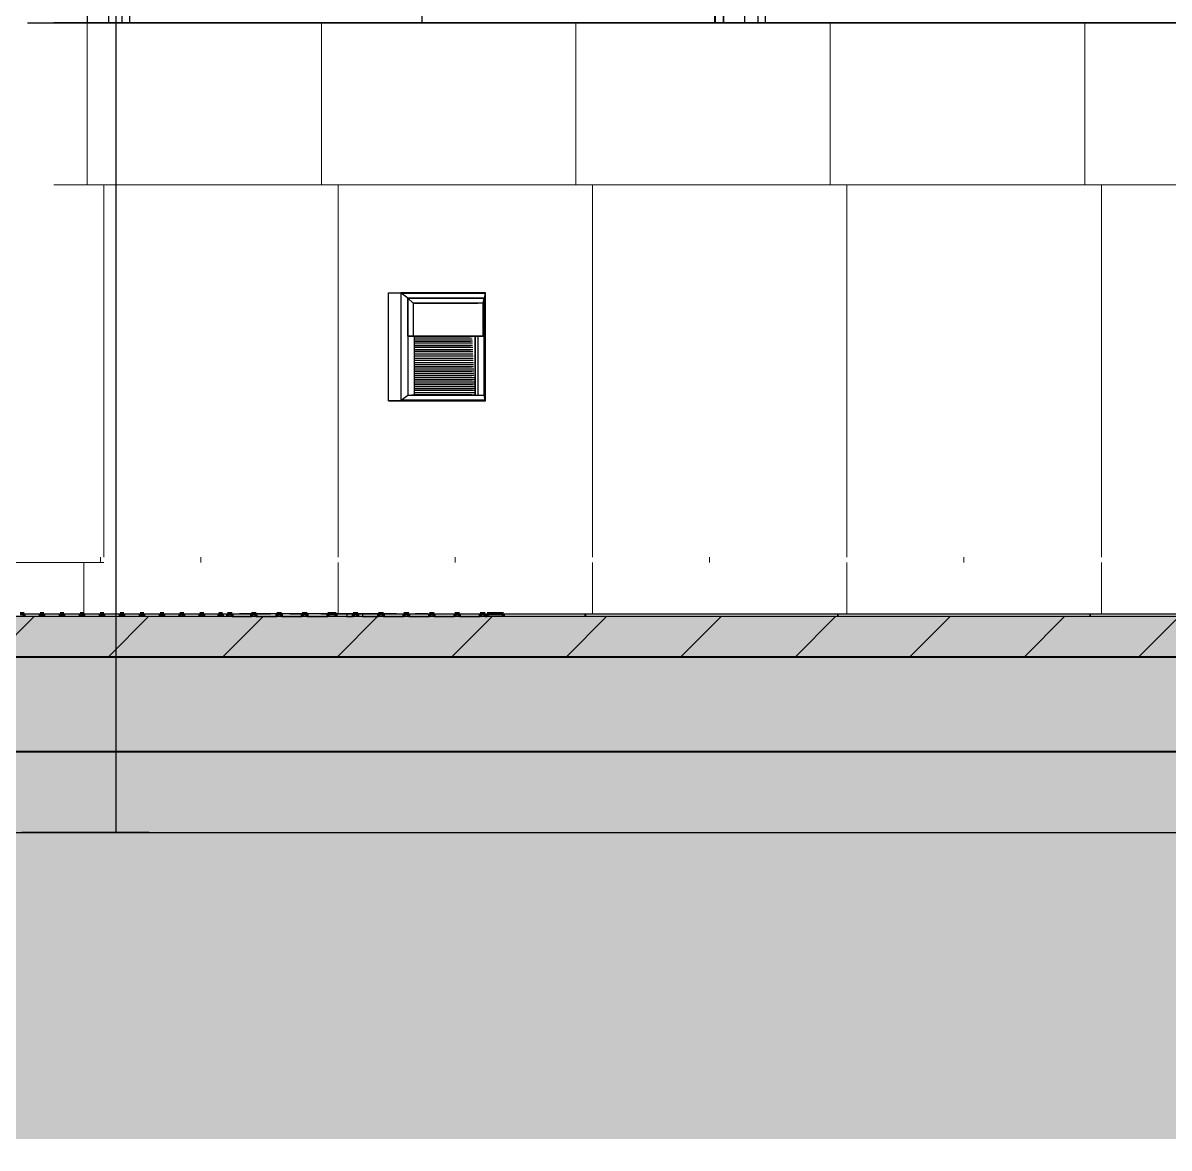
# Model space of a CAD drawing. Header units: millimetres. Extents: x 2519235 to 7246330, y 25937 to 201821.
# Drawn here: x 2658864 to 2660987, y 100205 to 102290 of the extents above; entities that cross this region are included whole.
import ezdxf

# ---------------------------------------------------------------- set-up
doc = ezdxf.new("R2010")
doc.units = ezdxf.units.MM
doc.set_wipeout_variables(frame=1)
doc.linetypes.add('TA_GL_000.90000', pattern=[2.475, 0.9, -0.225, 0.225, -0.225, 0.9])
for name, color, linetype in [('000 - 0_HIDE_OBJ_FRAMING_DEF_SUB_1', 7, 'Continuous'), ('000 - 0_SYM_DWG_GRIDLINE_MAIN_COLOR_251', 7, 'Continuous'), ('000 - CONCRETE_COL_CUT_COLOR_1', 7, 'Continuous'), ('000 - CONCRETE_COL_CUT_COLOR_3', 7, 'Continuous'), ('000 - CONCRETE_COL_CUT_COLOR_5', 7, 'Continuous'), ('000 - CONCRETE_COL_HATCH_', 7, 'Continuous'), ('000 - CONCRETE_COL_WIPEOUT_', 7, 'Continuous'), ('_งานโครงสร้าง', 7, 'Continuous'), ('A-GLAZ-CURT', 7, 'Continuous')]:
    doc.layers.add(name, color=color, linetype=linetype)
doc.layers.add('A-DETL', color=7, linetype='Continuous', lineweight=70)
doc.layers.add('E-LITE-EQPM', color=7, linetype='Continuous', lineweight=9)
doc.layers.get('A-DETL').off()
doc.styles.add('TA', font='', dxfattribs={"height": 4.5})
doc.styles.get('TA').set_extended_font_data('Cordia New')

# ---------------------------------------------------------------- blocks, each defined once
blk = doc.blocks.new('DPA_Curved type A - Curved Type A-31239843-ENTRANCE 1 - ELEVATION 1')
at = {"layer": '000 - 0_HIDE_OBJ_FRAMING_DEF_SUB_1', "color": 7}
for p, q in [((3016400.92675117, 102289.9999999999), (3016400.92675117, 105289.9999999999)), ((3016440.201276085, 102289.9999999999), (3016440.201276085, 105289.9999999999)), ((3016464.956224747, 102289.9999999999), (3016464.956224747, 105289.9999999999)), ((3016478.999866897, 102289.9999999999), (3016478.999866897, 105289.9999999999)), ((3016400.92675117, 102289.9999999999), (3016308.095693684, 102289.9999999999)), ((3016308.095693684, 102289.9999999999), (3017242.744708745, 102289.9999999999)), ((3016440.201276085, 102289.9999999999), (3016400.92675117, 102289.9999999999)), ((3016464.956224747, 102289.9999999999), (3016440.201276085, 102289.9999999999)), ((3016478.999866897, 102289.9999999999), (3016464.956224747, 102289.9999999999)), ((3017562.976754572, 102289.9999999999), (3016478.999866897, 102289.9999999999))]:
    blk.add_line(p, q, dxfattribs=at)
blk = doc.blocks.new('DPA_Curved type B - Curved Type B-31237758-ENTRANCE 1 - ELEVATION 1')
at = {"layer": '000 - 0_HIDE_OBJ_FRAMING_DEF_SUB_1', "color": 7}
for p, q in [((3015842.752563262, 102289.9999999999), (3015842.752563262, 105289.9999999999)), ((3016384.741007099, 102289.9999999999), (3016384.741007099, 105289.9999999999)), ((3016386.407174916, 102289.9999999999), (3016386.407174916, 105289.9999999999)), ((3016400.926751169, 105289.9999999999), (3016400.926751169, 102289.9999999999)), ((3015222.691003699, 102289.9999999999), (3015222.691003699, 103439.9999999999)), ((3015261.965528614, 102289.9999999999), (3015261.965528614, 103439.9999999999)), ((3015286.720477277, 102289.9999999999), (3015286.720477277, 103439.9999999999)), ((3015300.764119426, 102289.9999999999), (3015300.764119426, 103439.9999999999)), ((3015222.691003699, 102289.9999999999), (3015160.14955531, 102289.9999999999)), ((3015261.965528614, 102289.9999999999), (3015222.691003699, 102289.9999999999)), ((3015286.720477277, 102289.9999999999), (3015261.965528614, 102289.9999999999)), ((3015300.764119426, 102289.9999999999), (3015286.720477277, 102289.9999999999)), ((3015842.752563262, 102289.9999999999), (3015300.764119426, 102289.9999999999)), ((3015336.545920199, 102289.9999999999), (3016308.095693684, 102289.9999999999)), ((3016384.741007099, 102289.9999999999), (3015842.752563262, 102289.9999999999)), ((3016308.095693684, 102289.9999999999), (3016400.926751169, 102289.9999999999)), ((3016400.926751169, 102289.9999999999), (3016361.652226253, 102289.9999999999)), ((3016361.652226253, 102289.9999999999), (3016386.407174916, 102289.9999999999)), ((3016386.407174916, 102289.9999999999), (3016384.741007099, 102289.9999999999))]:
    blk.add_line(p, q, dxfattribs=at)
blk = doc.blocks.new('DPA_Drainage Gutter_Landscape PP17_REV B - DPA_Drainage Gutter_Landscape PP17_REV B-36085527-ENTRANCE 1 - ELEVATION 1')
at = {"layer": '000 - 0_HIDE_OBJ_FRAMING_DEF_SUB_1', "color": 7, "lineweight": 70}
for p, q in [((3015104.890931392, 101194.9999999999), (3015097.890931392, 101194.9999999999)), ((3015104.890931392, 101189.9999999999), (3015104.890931392, 101194.9999999999)), ((3015141.890931393, 101194.9999999999), (3015134.890931393, 101194.9999999999)), ((3015134.890931393, 101194.9999999999), (3015134.890931393, 101189.9999999999)), ((3015141.890931393, 101189.9999999999), (3015141.890931393, 101194.9999999999)), ((3015178.890931392, 101194.9999999999), (3015171.890931392, 101194.9999999999)), ((3015171.890931392, 101194.9999999999), (3015171.890931392, 101189.9999999999)), ((3015178.890931392, 101189.9999999999), (3015178.890931392, 101194.9999999999)), ((3015215.890931393, 101194.9999999999), (3015208.890931393, 101194.9999999999)), ((3015208.890931393, 101194.9999999999), (3015208.890931393, 101189.9999999999)), ((3015215.890931393, 101189.9999999999), (3015215.890931393, 101194.9999999999)), ((3015252.890931392, 101194.9999999999), (3015245.890931392, 101194.9999999999)), ((3015245.890931392, 101194.9999999999), (3015245.890931392, 101189.9999999999)), ((3015252.890931392, 101189.9999999999), (3015252.890931392, 101194.9999999999)), ((3015289.890931392, 101194.9999999999), (3015282.890931392, 101194.9999999999)), ((3015282.890931392, 101194.9999999999), (3015282.890931392, 101189.9999999999)), ((3015289.890931392, 101189.9999999999), (3015289.890931392, 101194.9999999999)), ((3015326.890931393, 101194.9999999999), (3015319.890931393, 101194.9999999999)), ((3015319.890931393, 101194.9999999999), (3015319.890931393, 101189.9999999999)), ((3015326.890931393, 101189.9999999999), (3015326.890931393, 101194.9999999999)), ((3015363.890931392, 101194.9999999999), (3015356.890931392, 101194.9999999999)), ((3015356.890931392, 101194.9999999999), (3015356.890931392, 101189.9999999999)), ((3015363.890931392, 101189.9999999999), (3015363.890931392, 101194.9999999999)), ((3015400.890931393, 101194.9999999999), (3015393.890931393, 101194.9999999999)), ((3015393.890931393, 101194.9999999999), (3015393.890931393, 101189.9999999999)), ((3015400.890931393, 101189.9999999999), (3015400.890931393, 101194.9999999999)), ((3015437.890931393, 101194.9999999999), (3015430.890931392, 101194.9999999999)), ((3015430.890931392, 101194.9999999999), (3015430.890931392, 101189.9999999999)), ((3015437.890931393, 101189.9999999999), (3015437.890931393, 101194.9999999999)), ((3015472.890931393, 101194.9999999999), (3015465.890931393, 101194.9999999999)), ((3015465.890931393, 101194.9999999999), (3015465.890931393, 101189.9999999999)), ((3015472.890931393, 101189.9999999999), (3015472.890931393, 101194.9999999999))]:
    blk.add_line(p, q, dxfattribs=at)
at = {"layer": '000 - 0_HIDE_OBJ_FRAMING_DEF_SUB_1', "color": 7}
for p, q in [((3015104.890931392, 101194.9999999999), (3015104.890931392, 101189.9999999999)), ((3015104.890931392, 101194.9999999999), (3015134.890931393, 101194.9999999999)), ((3015134.890931393, 101189.9999999999), (3015104.890931392, 101189.9999999999)), ((3015134.890931393, 101194.9999999999), (3015134.890931393, 101189.9999999999)), ((3015141.890931393, 101189.9999999999), (3015141.890931393, 101194.9999999999)), ((3015141.890931393, 101194.9999999999), (3015171.890931392, 101194.9999999999)), ((3015171.890931392, 101189.9999999999), (3015141.890931393, 101189.9999999999)), ((3015171.890931392, 101194.9999999999), (3015171.890931392, 101189.9999999999)), ((3015178.890931392, 101194.9999999999), (3015178.890931392, 101189.9999999999)), ((3015178.890931392, 101194.9999999999), (3015208.890931393, 101194.9999999999)), ((3015208.890931393, 101189.9999999999), (3015178.890931392, 101189.9999999999)), ((3015208.890931393, 101189.9999999999), (3015208.890931393, 101194.9999999999)), ((3015215.890931393, 101194.9999999999), (3015215.890931393, 101189.9999999999)), ((3015215.890931393, 101194.9999999999), (3015245.890931392, 101194.9999999999)), ((3015245.890931392, 101189.9999999999), (3015215.890931393, 101189.9999999999)), ((3015245.890931392, 101194.9999999999), (3015245.890931392, 101189.9999999999)), ((3015252.890931392, 101194.9999999999), (3015252.890931392, 101189.9999999999)), ((3015252.890931392, 101194.9999999999), (3015282.890931392, 101194.9999999999)), ((3015282.890931392, 101189.9999999999), (3015252.890931392, 101189.9999999999)), ((3015282.890931392, 101189.9999999999), (3015282.890931392, 101194.9999999999)), ((3015289.890931392, 101194.9999999999), (3015289.890931392, 101189.9999999999)), ((3015289.890931392, 101194.9999999999), (3015319.890931393, 101194.9999999999)), ((3015319.890931393, 101189.9999999999), (3015289.890931392, 101189.9999999999)), ((3015319.890931393, 101194.9999999999), (3015319.890931393, 101189.9999999999)), ((3015326.890931393, 101194.9999999999), (3015326.890931393, 101189.9999999999)), ((3015326.890931393, 101194.9999999999), (3015356.890931392, 101194.9999999999)), ((3015356.890931392, 101189.9999999999), (3015326.890931393, 101189.9999999999)), ((3015356.890931392, 101189.9999999999), (3015356.890931392, 101194.9999999999)), ((3015363.890931392, 101194.9999999999), (3015363.890931392, 101189.9999999999)), ((3015363.890931392, 101194.9999999999), (3015393.890931393, 101194.9999999999)), ((3015393.594845711, 101189.9999999999), (3015363.890931392, 101189.9999999999)), ((3015393.890931393, 101194.9999999999), (3015393.890931393, 101189.9999999999)), ((3015400.890931393, 101194.9999999999), (3015400.890931393, 101189.9999999999)), ((3015400.890931393, 101194.9999999999), (3015430.890931392, 101194.9999999999)), ((3015430.890931392, 101189.9999999999), (3015400.890931393, 101189.9999999999)), ((3015430.890931392, 101189.9999999999), (3015430.890931392, 101194.9999999999)), ((3015437.890931393, 101194.9999999999), (3015465.890931393, 101194.9999999999))]:
    blk.add_line(p, q, dxfattribs=at)
blk = doc.blocks.new('DPA_Drainage Gutter_Landscape PP17_REV B - DPA_Drainage Gutter_Landscape PP17_REV B-36085645-ENTRANCE 1 - ELEVATION 1')
at = {"layer": '000 - 0_HIDE_OBJ_FRAMING_DEF_SUB_1', "color": 7}
for p, q in [((3015433.088456724, 101194.9999999999), (3015481.716305747, 101194.9999999999)), ((3015453.130092849, 101194.9999999999), (3015475.124231212, 101194.9999999999)), ((3015475.124231212, 101194.9999999999), (3015526.273632059, 101194.9999999999)), ((3015480.622765802, 101194.9999999999), (3015504.187914048, 101194.9999999999)), ((3015490.627771009, 101189.9999999999), (3015526.273632059, 101189.9999999999)), ((3015573.377091304, 101194.9999999999), (3015504.187914048, 101194.9999999999)), ((3015533.251596885, 101194.9999999999), (3015509.686448639, 101194.9999999999)), ((3015620.480550549, 101194.9999999999), (3015533.251596885, 101194.9999999999)), ((3015535.185097322, 101189.9999999999), (3015573.377091304, 101189.9999999999)), ((3015538.750131475, 101194.9999999999), (3015562.315279721, 101194.9999999999)), ((3015667.584009795, 101194.9999999999), (3015562.315279721, 101194.9999999999)), ((3015591.378962558, 101194.9999999999), (3015567.813814312, 101194.9999999999)), ((3015582.288556567, 101189.9999999999), (3015620.480550549, 101189.9999999999)), ((3015698.440944063, 101194.9999999999), (3015591.378962558, 101194.9999999999)), ((3015597.232855794, 101194.9999999999), (3015620.442645394, 101194.9999999999)), ((3015727.5046269, 101194.9999999999), (3015620.442645394, 101194.9999999999)), ((3015649.506328231, 101194.9999999999), (3015625.941179985, 101194.9999999999)), ((3015629.392015812, 101189.9999999999), (3015667.584009795, 101189.9999999999)), ((3015756.568309736, 101194.9999999999), (3015649.506328231, 101194.9999999999)), ((3015655.004862822, 101194.9999999999), (3015678.570011067, 101194.9999999999)), ((3015785.631992573, 101194.9999999999), (3015678.570011067, 101194.9999999999)), ((3015683.577553445, 101194.9999999999), (3015702.772931755, 101194.9999999999)), ((3015702.772931755, 101189.9999999999), (3015683.577553445, 101189.9999999999)), ((3015684.068545658, 101194.9999999999), (3015707.633693903, 101194.9999999999)), ((3015702.772931755, 101194.9999999999), (3015714.687469039, 101194.9999999999)), ((3015702.772931755, 101194.9999999999), (3015702.772931755, 101189.9999999999)), ((3015702.772931755, 101189.9999999999), (3015714.687469039, 101189.9999999999)), ((3015707.633693903, 101194.9999999999), (3015814.695675409, 101194.9999999999)), ((3015708.271466346, 101194.9999999999), (3015731.836614592, 101194.9999999999)), ((3015736.697376741, 101194.9999999999), (3015713.132228494, 101194.9999999999)), ((3015731.836614592, 101189.9999999999), (3015723.598934302, 101189.9999999999)), ((3015731.836614592, 101194.9999999999), (3015761.790928284, 101194.9999999999)), ((3015731.836614592, 101194.9999999999), (3015731.836614592, 101189.9999999999)), ((3015731.836614592, 101189.9999999999), (3015761.790928284, 101189.9999999999)), ((3015736.697376741, 101194.9999999999), (3015843.759358246, 101194.9999999999)), ((3015737.335149182, 101194.9999999999), (3015760.900297428, 101194.9999999999)), ((3015742.195911331, 101194.9999999999), (3015765.761059577, 101194.9999999999)), ((3015760.900297428, 101194.9999999999), (3015808.894387529, 101194.9999999999)), ((3015765.761059577, 101194.9999999999), (3015872.823041083, 101194.9999999999)), ((3015766.398832018, 101194.9999999999), (3015789.963980264, 101194.9999999999)), ((3015770.702393547, 101189.9999999999), (3015808.894387529, 101189.9999999999)), ((3015794.824742413, 101194.9999999999), (3015771.259594167, 101194.9999999999)), ((3015789.963980264, 101194.9999999999), (3015855.997846774, 101194.9999999999)), ((3015794.824742413, 101194.9999999999), (3015901.886723919, 101194.9999999999)), ((3015795.462514855, 101194.9999999999), (3015819.027663101, 101194.9999999999)), ((3015800.870865877, 101194.9999999999), (3015823.88842525, 101194.9999999999)), ((3015817.805852792, 101189.9999999999), (3015855.997846774, 101189.9999999999)), ((3015819.027663101, 101194.9999999999), (3015903.101306019, 101194.9999999999)), ((3015823.88842525, 101194.9999999999), (3015930.950406756, 101194.9999999999)), ((3015824.526197691, 101194.9999999999), (3015848.091345937, 101194.9999999999)), ((3015852.952108086, 101194.9999999999), (3015829.38695984, 101194.9999999999)), ((3015848.091345937, 101194.9999999999), (3015950.204765264, 101194.9999999999)), ((3015852.952108086, 101194.9999999999), (3015960.014089592, 101194.9999999999)), ((3015853.589880528, 101194.9999999999), (3015877.155028774, 101194.9999999999)), ((3015858.450642677, 101194.9999999999), (3015882.015790923, 101194.9999999999)), ((3015864.909312037, 101189.9999999999), (3015902.689870918, 101189.9999999999)), ((3015877.155028774, 101194.9999999999), (3015984.21701028, 101194.9999999999)), ((3015882.015790923, 101194.9999999999), (3015989.077772429, 101194.9999999999)), ((3015882.653563364, 101194.9999999999), (3015906.21871161, 101194.9999999999)), ((3015887.514325514, 101194.9999999999), (3015909.508463876, 101194.9999999999)), ((3015900.671240492, 101194.9999999999), (3016145.119117341, 101194.9999999999)), ((3015906.21871161, 101194.9999999999), (3016013.280693117, 101194.9999999999)), ((3015909.508463876, 101194.9999999999), (3016016.570445382, 101194.9999999999)), ((3015911.717246201, 101194.9999999999), (3015935.282394447, 101194.9999999999)), ((3015912.012771282, 101189.9999999999), (3015950.204765264, 101189.9999999999)), ((3015920.712876617, 101194.9999999999), (3015942.707014979, 101194.9999999999)), ((3015935.282394447, 101194.9999999999), (3016042.344375953, 101194.9999999999)), ((3015940.780929037, 101194.9999999999), (3015964.346077283, 101194.9999999999)), ((3015942.707014979, 101194.9999999999), (3016049.768996486, 101194.9999999999)), ((3015948.20554957, 101194.9999999999), (3015971.770697816, 101194.9999999999)), ((3015959.116230527, 101189.9999999999), (3015963.125900851, 101189.9999999999)), ((3015964.346077283, 101194.9999999999), (3016071.40805879, 101194.9999999999)), ((3015969.844611874, 101194.9999999999), (3015993.40976012, 101194.9999999999)), ((3015971.770697816, 101194.9999999999), (3016078.832679322, 101194.9999999999)), ((3015977.269232407, 101194.9999999999), (3016000.834380653, 101194.9999999999)), ((3015993.019799273, 101194.9999999999), (3016144.911773782, 101194.9999999999)), ((3015993.40976012, 101194.9999999999), (3016100.471741626, 101194.9999999999)), ((3015998.908294711, 101194.9999999999), (3016020.902433073, 101194.9999999999)), ((3016000.834380653, 101194.9999999999), (3016107.896362159, 101194.9999999999)), ((3016006.332915243, 101194.9999999999), (3016029.898063489, 101194.9999999999)), ((3016020.902433073, 101194.9999999999), (3016127.964414579, 101194.9999999999)), ((3016029.898063489, 101194.9999999999), (3016136.960044995, 101194.9999999999)), ((3016032.106845814, 101194.9999999999), (3016054.100984177, 101194.9999999999)), ((3016035.39659808, 101194.9999999999), (3016058.961746326, 101194.9999999999)), ((3016054.100984177, 101194.9999999999), (3016161.162965683, 101194.9999999999)), ((3016058.961746326, 101194.9999999999), (3016166.023727831, 101194.9999999999)), ((3016059.599518768, 101194.9999999999), (3016083.164667014, 101194.9999999999)), ((3016064.460280916, 101194.9999999999), (3016088.025429162, 101194.9999999999)), ((3016083.164667014, 101194.9999999999), (3016190.22664852, 101194.9999999999)), ((3016088.025429162, 101194.9999999999), (3016195.087410668, 101194.9999999999)), ((3016088.663201604, 101194.9999999999), (3016112.22834985, 101194.9999999999)), ((3016093.523963753, 101194.9999999999), (3016117.089111999, 101194.9999999999)), ((3016112.22834985, 101194.9999999999), (3016219.290331356, 101194.9999999999)), ((3016117.089111999, 101194.9999999999), (3016224.151093504, 101194.9999999999)), ((3016117.726884441, 101194.9999999999), (3016141.292032687, 101194.9999999999)), ((3016122.58764659, 101194.9999999999), (3016146.152794835, 101194.9999999999)), ((3016141.292032687, 101194.9999999999), (3016248.354014192, 101194.9999999999)), ((3016144.911773782, 101189.9999999999), (3016144.911773782, 101194.9999999999)), ((3016145.119117341, 101194.9999999999), (3016612.49455755, 101194.9999999999)), ((3016145.119117341, 101194.9999999999), (3016145.119117341, 101189.9999999999)), ((3016146.152794835, 101194.9999999999), (3016253.214776341, 101194.9999999999)), ((3016146.790567277, 101194.9999999999), (3016170.355715523, 101194.9999999999)), ((3016151.651329426, 101194.9999999999), (3016175.216477672, 101194.9999999999)), ((3016170.355715523, 101194.9999999999), (3016277.417697029, 101194.9999999999)), ((3016175.216477672, 101194.9999999999), (3016282.278459177, 101194.9999999999)), ((3016175.854250113, 101194.9999999999), (3016199.419398359, 101194.9999999999)), ((3016180.715012262, 101194.9999999999), (3016204.280160508, 101194.9999999999)), ((3016199.419398359, 101194.9999999999), (3016306.481379865, 101194.9999999999)), ((3016204.280160508, 101194.9999999999), (3016311.342142014, 101194.9999999999)), ((3016204.91793295, 101194.9999999999), (3016228.483081196, 101194.9999999999)), ((3016209.778695099, 101194.9999999999), (3016233.343843344, 101194.9999999999)), ((3016228.483081196, 101194.9999999999), (3016335.545062702, 101194.9999999999)), ((3016233.343843344, 101194.9999999999), (3016340.40582485, 101194.9999999999)), ((3016233.981615787, 101194.9999999999), (3016257.546764032, 101194.9999999999)), ((3016238.842377935, 101194.9999999999), (3016262.407526181, 101194.9999999999)), ((3016257.546764032, 101194.9999999999), (3016364.608745538, 101194.9999999999)), ((3016262.407526181, 101194.9999999999), (3016369.469507687, 101194.9999999999)), ((3016263.045298623, 101194.9999999999), (3016286.610446868, 101194.9999999999)), ((3016267.906060772, 101194.9999999999), (3016291.471209018, 101194.9999999999)), ((3016286.610446868, 101194.9999999999), (3016393.672428375, 101194.9999999999)), ((3016291.471209018, 101194.9999999999), (3016398.533190524, 101194.9999999999)), ((3016292.108981459, 101194.9999999999), (3016315.674129705, 101194.9999999999)), ((3016296.969743608, 101194.9999999999), (3016320.534891854, 101194.9999999999)), ((3016315.674129705, 101194.9999999999), (3016422.736111211, 101194.9999999999)), ((3016320.534891854, 101194.9999999999), (3016427.59687336, 101194.9999999999)), ((3016321.172664296, 101194.9999999999), (3016344.737812541, 101194.9999999999)), ((3016326.033426445, 101194.9999999999), (3016349.598574691, 101194.9999999999)), ((3016344.737812541, 101194.9999999999), (3016451.799794048, 101194.9999999999)), ((3016349.598574691, 101194.9999999999), (3016456.660556197, 101194.9999999999)), ((3016350.236347132, 101194.9999999999), (3016373.801495378, 101194.9999999999)), ((3016355.097109281, 101194.9999999999), (3016377.091247644, 101194.9999999999)), ((3016368.25402426, 101194.9999999999), (3016612.701901109, 101194.9999999999)), ((3016373.801495378, 101194.9999999999), (3016480.863476884, 101194.9999999999)), ((3016377.091247644, 101194.9999999999), (3016484.15322915, 101194.9999999999)), ((3016379.300029969, 101194.9999999999), (3016402.865178215, 101194.9999999999)), ((3016388.295660385, 101194.9999999999), (3016410.289798747, 101194.9999999999)), ((3016402.865178215, 101194.9999999999), (3016509.927159721, 101194.9999999999)), ((3016408.363712805, 101194.9999999999), (3016431.928861051, 101194.9999999999)), ((3016410.289798747, 101194.9999999999), (3016517.351780253, 101194.9999999999)), ((3016415.788333338, 101194.9999999999), (3016439.353481584, 101194.9999999999)), ((3016431.928861051, 101194.9999999999), (3016538.990842558, 101194.9999999999)), ((3016437.427395642, 101194.9999999999), (3016460.992543888, 101194.9999999999)), ((3016439.353481584, 101194.9999999999), (3016546.41546309, 101194.9999999999)), ((3016444.852016175, 101194.9999999999), (3016468.41716442, 101194.9999999999)), ((3016460.992543888, 101194.9999999999), (3016568.054525394, 101194.9999999999)), ((3016466.491078478, 101194.9999999999), (3016488.485216841, 101194.9999999999)), ((3016468.41716442, 101194.9999999999), (3016575.479145926, 101194.9999999999)), ((3016473.915699011, 101194.9999999999), (3016497.480847257, 101194.9999999999)), ((3016488.485216841, 101194.9999999999), (3016595.547198347, 101194.9999999999)), ((3016497.480847257, 101194.9999999999), (3016604.542828762, 101194.9999999999)), ((3016499.689629582, 101194.9999999999), (3016521.683767945, 101194.9999999999)), ((3016502.979381848, 101194.9999999999), (3016526.544530094, 101194.9999999999)), ((3016521.683767945, 101194.9999999999), (3016628.745749451, 101194.9999999999)), ((3016526.544530094, 101194.9999999999), (3016633.6065116, 101194.9999999999)), ((3016527.182302536, 101194.9999999999), (3016550.747450781, 101194.9999999999)), ((3016532.043064684, 101194.9999999999), (3016555.60821293, 101194.9999999999)), ((3016550.747450781, 101194.9999999999), (3016657.809432287, 101194.9999999999)), ((3016555.60821293, 101194.9999999999), (3016662.670194436, 101194.9999999999)), ((3016556.245985372, 101194.9999999999), (3016579.811133618, 101194.9999999999)), ((3016561.106747521, 101194.9999999999), (3016584.671895767, 101194.9999999999)), ((3016579.811133618, 101194.9999999999), (3016686.873115124, 101194.9999999999)), ((3016584.671895767, 101194.9999999999), (3016691.733877272, 101194.9999999999)), ((3016585.309668208, 101194.9999999999), (3016608.874816454, 101194.9999999999)), ((3016590.170430357, 101194.9999999999), (3016613.735578603, 101194.9999999999)), ((3016608.874816454, 101194.9999999999), (3016715.93679796, 101194.9999999999)), ((3016612.49455755, 101189.9999999999), (3016612.49455755, 101194.9999999999)), ((3016612.701901109, 101194.9999999999), (3017080.077341318, 101194.9999999999)), ((3016612.701901109, 101194.9999999999), (3016612.701901109, 101189.9999999999)), ((3016613.735578603, 101194.9999999999), (3016720.797560109, 101194.9999999999)), ((3016615.422906208, 101194.9999999999), (3016637.938499291, 101194.9999999999)), ((3016619.234113193, 101194.9999999999), (3016642.79926144, 101194.9999999999)), ((3016637.938499291, 101194.9999999999), (3016745.000480797, 101194.9999999999)), ((3016642.79926144, 101194.9999999999), (3016749.861242945, 101194.9999999999)), ((3016643.437033881, 101194.9999999999), (3016667.002182127, 101194.9999999999)), ((3016648.297796031, 101194.9999999999), (3016671.862944276, 101194.9999999999)), ((3016667.002182127, 101194.9999999999), (3016774.064163633, 101194.9999999999)), ((3016671.862944276, 101194.9999999999), (3016778.924925782, 101194.9999999999)), ((3016672.500716718, 101194.9999999999), (3016696.065864964, 101194.9999999999)), ((3016677.361478867, 101194.9999999999), (3016700.926627112, 101194.9999999999)), ((3016696.065864964, 101194.9999999999), (3016803.12784647, 101194.9999999999)), ((3016700.926627112, 101194.9999999999), (3016807.988608618, 101194.9999999999)), ((3016701.564399554, 101194.9999999999), (3016725.1295478, 101194.9999999999)), ((3016706.425161703, 101194.9999999999), (3016729.990309949, 101194.9999999999)), ((3016725.1295478, 101194.9999999999), (3016832.191529306, 101194.9999999999)), ((3016729.990309949, 101194.9999999999), (3016837.052291455, 101194.9999999999)), ((3016730.62808239, 101194.9999999999), (3016754.193230637, 101194.9999999999)), ((3016735.48884454, 101194.9999999999), (3016759.053992785, 101194.9999999999)), ((3016754.193230637, 101194.9999999999), (3016861.255212143, 101194.9999999999)), ((3016759.053992785, 101194.9999999999), (3016866.115974291, 101194.9999999999)), ((3016759.691765228, 101194.9999999999), (3016783.256913473, 101194.9999999999)), ((3016764.552527376, 101194.9999999999), (3016788.117675622, 101194.9999999999)), ((3016783.256913473, 101194.9999999999), (3016890.318894979, 101194.9999999999)), ((3016788.117675622, 101194.9999999999), (3016895.179657128, 101194.9999999999)), ((3016788.755448064, 101194.9999999999), (3016812.320596309, 101194.9999999999)), ((3016793.616210212, 101194.9999999999), (3016817.181358458, 101194.9999999999)), ((3016812.320596309, 101194.9999999999), (3016919.382577816, 101194.9999999999)), ((3016817.181358458, 101194.9999999999), (3016924.243339965, 101194.9999999999)), ((3016817.8191309, 101194.9999999999), (3016841.384279146, 101194.9999999999)), ((3016822.679893049, 101194.9999999999), (3016844.674031412, 101194.9999999999)), ((3016835.836808028, 101194.9999999999), (3017080.284684877, 101194.9999999999)), ((3016841.384279146, 101194.9999999999), (3016948.446260652, 101194.9999999999)), ((3016844.674031412, 101194.9999999999), (3016951.736012918, 101194.9999999999)), ((3016846.882813737, 101194.9999999999), (3016870.447961982, 101194.9999999999)), ((3016855.878444153, 101194.9999999999), (3016877.872582515, 101194.9999999999)), ((3016870.447961982, 101194.9999999999), (3016977.509943489, 101194.9999999999)), ((3016875.946496573, 101194.9999999999), (3016899.511644819, 101194.9999999999)), ((3016877.872582515, 101194.9999999999), (3016984.934564021, 101194.9999999999)), ((3016883.371117106, 101194.9999999999), (3016906.936265352, 101194.9999999999)), ((3016899.511644819, 101194.9999999999), (3017006.573626325, 101194.9999999999)), ((3016905.01017941, 101194.9999999999), (3016928.575327656, 101194.9999999999)), ((3016906.936265352, 101194.9999999999), (3017013.998246858, 101194.9999999999)), ((3016912.434799943, 101194.9999999999), (3016935.999948188, 101194.9999999999)), ((3016928.575327656, 101194.9999999999), (3017035.637309162, 101194.9999999999)), ((3016934.073862246, 101194.9999999999), (3016956.06800061, 101194.9999999999)), ((3016935.999948188, 101194.9999999999), (3017043.061929694, 101194.9999999999)), ((3016941.498482779, 101194.9999999999), (3016965.063631025, 101194.9999999999)), ((3016956.06800061, 101194.9999999999), (3017063.129982115, 101194.9999999999)), ((3016965.063631025, 101194.9999999999), (3017072.125612531, 101194.9999999999)), ((3016967.27241335, 101194.9999999999), (3016989.266551713, 101194.9999999999)), ((3016970.562165616, 101194.9999999999), (3016994.127313861, 101194.9999999999)), ((3016989.266551713, 101194.9999999999), (3017096.328533219, 101194.9999999999)), ((3016994.127313861, 101194.9999999999), (3017101.189295367, 101194.9999999999)), ((3016994.765086303, 101194.9999999999), (3017018.330234549, 101194.9999999999)), ((3016999.625848452, 101194.9999999999), (3017022.698926374, 101194.9999999999)), ((3017018.330234549, 101194.9999999999), (3017124.517931415, 101194.9999999999)), ((3017023.190996698, 101194.9999999999), (3017130.252978203, 101194.9999999999)), ((3017023.82876914, 101194.9999999999), (3017047.393917385, 101194.9999999999)), ((3017028.689531289, 101194.9999999999), (3017052.254679535, 101194.9999999999)), ((3017047.393917385, 101194.9999999999), (3017154.455898892, 101194.9999999999)), ((3017052.254679535, 101194.9999999999), (3017159.31666104, 101194.9999999999)), ((3017052.892451976, 101194.9999999999), (3017076.457600222, 101194.9999999999)), ((3017057.753214125, 101194.9999999999), (3017081.318362371, 101194.9999999999)), ((3017076.457600222, 101194.9999999999), (3017183.519581728, 101194.9999999999)), ((3017080.077341318, 101189.9999999999), (3017080.077341318, 101194.9999999999)), ((3017080.284684877, 101194.9999999999), (3017547.660125086, 101194.9999999999)), ((3017080.284684877, 101194.9999999999), (3017080.284684877, 101189.9999999999)), ((3017081.318362371, 101194.9999999999), (3017188.380343877, 101194.9999999999)), ((3017081.956134813, 101194.9999999999), (3017105.521283058, 101194.9999999999)), ((3017086.816896962, 101194.9999999999), (3017110.382045208, 101194.9999999999)), ((3017105.521283058, 101194.9999999999), (3017212.583264564, 101194.9999999999)), ((3017110.382045208, 101194.9999999999), (3017217.444026713, 101194.9999999999)), ((3017111.019817649, 101194.9999999999), (3017134.584965895, 101194.9999999999)), ((3017115.880579798, 101194.9999999999), (3017139.445728044, 101194.9999999999)), ((3017134.584965895, 101194.9999999999), (3017241.646947401, 101194.9999999999)), ((3017139.445728044, 101194.9999999999), (3017246.50770955, 101194.9999999999)), ((3017140.083500486, 101194.9999999999), (3017163.648648732, 101194.9999999999)), ((3017144.944262634, 101194.9999999999), (3017168.509410881, 101194.9999999999)), ((3017163.648648732, 101194.9999999999), (3017270.710630238, 101194.9999999999)), ((3017168.509410881, 101194.9999999999), (3017275.571392386, 101194.9999999999)), ((3017169.147183322, 101194.9999999999), (3017192.712331568, 101194.9999999999)), ((3017174.007945471, 101194.9999999999), (3017197.573093717, 101194.9999999999)), ((3017192.712331568, 101194.9999999999), (3017299.774313074, 101194.9999999999)), ((3017197.573093717, 101194.9999999999), (3017304.635075223, 101194.9999999999)), ((3017198.210866159, 101194.9999999999), (3017221.776014405, 101194.9999999999)), ((3017203.071628307, 101194.9999999999), (3017226.336936457, 101194.9999999999)), ((3017221.776014405, 101194.9999999999), (3017328.155941498, 101194.9999999999))]:
    blk.add_line(p, q, dxfattribs=at)
at = {"layer": '000 - 0_HIDE_OBJ_FRAMING_DEF_SUB_1', "color": 7, "lineweight": 70}
for p, q in [((3015490.627771009, 101194.9999999999), (3015481.716305747, 101194.9999999999)), ((3015481.716305747, 101194.9999999999), (3015481.716305747, 101189.9999999999)), ((3015490.627771009, 101189.9999999999), (3015490.627771009, 101194.9999999999)), ((3015535.185097321, 101194.9999999999), (3015526.273632059, 101194.9999999999)), ((3015526.273632059, 101194.9999999999), (3015526.273632059, 101189.9999999999)), ((3015535.185097321, 101189.9999999999), (3015535.185097321, 101194.9999999999)), ((3015573.377091304, 101194.9999999999), (3015573.377091304, 101189.9999999999)), ((3015582.288556566, 101194.9999999999), (3015573.377091304, 101194.9999999999)), ((3015582.288556566, 101189.9999999999), (3015582.288556566, 101194.9999999999)), ((3015620.480550549, 101194.9999999999), (3015620.480550549, 101189.9999999999)), ((3015629.392015812, 101194.9999999999), (3015620.480550549, 101194.9999999999)), ((3015629.392015812, 101189.9999999999), (3015629.392015812, 101194.9999999999)), ((3015667.584009795, 101194.9999999999), (3015667.584009795, 101189.9999999999)), ((3015683.577553445, 101194.9999999999), (3015667.584009795, 101194.9999999999)), ((3015683.577553445, 101189.9999999999), (3015683.577553445, 101194.9999999999)), ((3015723.598934302, 101194.9999999999), (3015714.687469039, 101194.9999999999)), ((3015714.687469039, 101194.9999999999), (3015714.687469039, 101189.9999999999)), ((3015723.598934302, 101189.9999999999), (3015723.598934302, 101194.9999999999)), ((3015770.702393547, 101194.9999999999), (3015761.790928284, 101194.9999999999)), ((3015761.790928284, 101194.9999999999), (3015761.790928284, 101189.9999999999)), ((3015770.702393547, 101189.9999999999), (3015770.702393547, 101194.9999999999)), ((3015817.805852792, 101194.9999999999), (3015808.894387529, 101194.9999999999)), ((3015808.894387529, 101194.9999999999), (3015808.894387529, 101189.9999999999)), ((3015817.805852792, 101189.9999999999), (3015817.805852792, 101194.9999999999)), ((3015864.909312037, 101194.9999999999), (3015855.997846774, 101194.9999999999)), ((3015855.997846774, 101194.9999999999), (3015855.997846774, 101189.9999999999)), ((3015864.909312037, 101189.9999999999), (3015864.909312037, 101194.9999999999)), ((3015912.012771282, 101194.9999999999), (3015903.101306019, 101194.9999999999)), ((3015903.101306019, 101194.9999999999), (3015903.101306019, 101189.9999999999)), ((3015912.012771282, 101189.9999999999), (3015912.012771282, 101194.9999999999)), ((3015959.116230527, 101194.9999999999), (3015950.204765264, 101194.9999999999)), ((3015950.204765264, 101194.9999999999), (3015950.204765264, 101189.9999999999)), ((3015959.116230527, 101189.9999999999), (3015959.116230527, 101194.9999999999)), ((3015993.019799273, 101194.9999999999), (3015963.125900851, 101194.9999999999)), ((3015963.125900851, 101194.9999999999), (3015963.125900851, 101189.9999999999)), ((3015993.019799273, 101189.9999999999), (3015993.019799273, 101194.9999999999))]:
    blk.add_line(p, q, dxfattribs=at)
blk = doc.blocks.new('DPA_LIGHTING_WALL MOUNT_WLL711 1 - 10W LED_use_-V135-ENTRANCE 1 - ELEVATION 1')
at = {"layer": '000 - 0_HIDE_OBJ_FRAMING_DEF_SUB_1', "color": 7}
for p, q in [((3015780.392562012, 101589.9999999999), (3015780.392562012, 101789.9999999999)), ((3015780.392562012, 101789.9999999999), (3015937.490661675, 101789.9999999999)), ((3015780.392562012, 101789.9999999999), (3015803.10759991, 101789.9999999999)), ((3015960.205699573, 101789.9999999999), (3015803.10759991, 101789.9999999999)), ((3015803.10759991, 101789.9999999999), (3015803.10759991, 101589.9999999999)), ((3015815.891018401, 101779.9999999999), (3015803.893090409, 101788.9999999999)), ((3015803.893090409, 101590.9999999999), (3015803.893090409, 101788.9999999999)), ((3015803.893090409, 101788.9999999999), (3015959.420209075, 101788.9999999999)), ((3015960.205699573, 101789.9999999999), (3015937.490661675, 101789.9999999999)), ((3015959.420209075, 101788.9999999999), (3015957.279308097, 101779.9999999999)), ((3015959.420209075, 101788.9999999999), (3015959.420209075, 101590.9999999999)), ((3015960.205699573, 101589.9999999999), (3015960.205699573, 101789.9999999999)), ((3015815.891018401, 101779.9999999999), (3015815.891018401, 101599.9999999999)), ((3015957.279308097, 101779.9999999999), (3015815.891018401, 101779.9999999999)), ((3015815.891018401, 101779.9999999999), (3015957.279308097, 101779.9999999999)), ((3015815.891018401, 101779.9999999999), (3015826.047279024, 101771.0205778177)), ((3015815.891018401, 101709.4747844079), (3015815.891018401, 101779.9999999999)), ((3015955.653211245, 101771.0205778177), (3015826.047279024, 101771.0205778177)), ((3015826.047279024, 101771.0205778177), (3015826.047279024, 101709.4383100082)), ((3015828.221269464, 101771.0205778177), (3015945.882877558, 101771.0205778177)), ((3015940.954364051, 101771.0205778177), (3015828.221269463, 101771.0205778177)), ((3015828.221269463, 101771.0205778177), (3015940.954364051, 101771.0205778177)), ((3015923.021211636, 101771.0205778177), (3015828.221269463, 101771.0205778177)), ((3015940.954364051, 101771.0205778177), (3015923.021211636, 101771.0205778177)), ((3015945.882877558, 101771.0205778177), (3015940.954364051, 101771.0205778177)), ((3015955.653211245, 101771.0205778177), (3015957.279308097, 101779.9999999999)), ((3015955.653211245, 101709.4383100082), (3015955.653211245, 101771.0205778177)), ((3015957.279308097, 101599.9999999999), (3015957.279308097, 101779.9999999999)), ((3015957.279308097, 101779.9999999999), (3015957.279308097, 101709.4747844079)), ((3015815.891018401, 101709.4747844079), (3015826.047279024, 101709.4383100082)), ((3015957.279308097, 101709.4747844079), (3015815.891018401, 101709.4747844079)), ((3015826.047279024, 101709.4383100082), (3015955.653211245, 101709.4383100082)), ((3015828.221269464, 101599.9999999999), (3015828.221269464, 101709.4383100082)), ((3015828.221269464, 101708.9291632388), (3015935.260640007, 101708.9291632388)), ((3015828.221269464, 101708.4748399895), (3015931.558058134, 101708.4748399895)), ((3015828.221269464, 101704.940646924), (3015935.448085819, 101704.940646924)), ((3015828.221269464, 101700.9521306092), (3015935.635531631, 101700.9521306092)), ((3015828.221269464, 101700.4978073599), (3015931.932949758, 101700.4978073599)), ((3015940.954364051, 101599.9999999999), (3015940.954364051, 101709.4383100082)), ((3015940.954364051, 101709.4383100082), (3015940.954364051, 101599.9999999999)), ((3015945.882877558, 101709.4383100082), (3015945.882877558, 101599.9999999999)), ((3015957.279308097, 101709.4747844079), (3015955.653211245, 101709.4383100082)), ((3015828.221269464, 101696.9636142944), (3015935.822977443, 101696.9636142944)), ((3015828.221269464, 101692.9750979796), (3015936.010423255, 101692.9750979796)), ((3015828.221269464, 101692.5207747303), (3015932.307841382, 101692.5207747303)), ((3015828.221269464, 101688.9865816648), (3015936.197869067, 101688.9865816648)), ((3015828.221269463, 101684.99806535), (3015936.385314879, 101684.99806535)), ((3015828.221269463, 101684.5437421007), (3015932.682733005, 101684.5437421007)), ((3015828.221269464, 101681.0095490352), (3015936.57276069, 101681.0095490352)), ((3015828.221269464, 101677.0210327204), (3015936.760206502, 101677.0210327204)), ((3015828.221269464, 101676.5667094711), (3015933.057624629, 101676.5667094711)), ((3015828.221269464, 101673.0325164056), (3015936.947652314, 101673.0325164056)), ((3015828.221269464, 101669.0440000908), (3015937.135098126, 101669.0440000908)), ((3015828.221269464, 101668.5896768415), (3015933.432516254, 101668.5896768415)), ((3015828.221269464, 101665.055483776), (3015937.322543938, 101665.055483776)), ((3015828.221269464, 101661.0669674612), (3015937.50998975, 101661.0669674612)), ((3015828.221269464, 101660.6126442119), (3015933.807407877, 101660.6126442119)), ((3015828.221269463, 101657.0784511464), (3015937.697435562, 101657.0784511464)), ((3015828.221269464, 101653.0899348316), (3015937.884881374, 101653.0899348316)), ((3015828.221269464, 101652.6356115823), (3015934.182299501, 101652.6356115823)), ((3015828.221269464, 101649.1014185168), (3015938.072327185, 101649.1014185168)), ((3015828.221269464, 101645.112902202), (3015938.259772997, 101645.112902202)), ((3015828.221269464, 101644.6585789527), (3015934.557191124, 101644.6585789527)), ((3015828.221269463, 101641.1243858872), (3015938.447218809, 101641.1243858872)), ((3015828.221269464, 101637.1358695724), (3015938.634664621, 101637.1358695724)), ((3015828.221269464, 101636.6815463231), (3015934.932082749, 101636.6815463231)), ((3015828.221269464, 101633.1473532576), (3015938.822110433, 101633.1473532576)), ((3015828.221269464, 101629.1588369429), (3015939.009556245, 101629.1588369429)), ((3015828.221269464, 101628.7045136935), (3015935.306974372, 101628.7045136935)), ((3015828.221269464, 101625.1703206281), (3015939.197002057, 101625.1703206281)), ((3015828.221269464, 101621.1818043133), (3015939.384447869, 101621.1818043133)), ((3015828.221269464, 101620.727481064), (3015935.681865996, 101620.727481064)), ((3015828.221269464, 101617.1932879985), (3015939.57189368, 101617.1932879985)), ((3015803.893090409, 101590.9999999999), (3015815.891018401, 101599.9999999999)), ((3015815.891018401, 101599.9999999999), (3015828.221269464, 101599.9999999999)), ((3015823.292755956, 101599.9999999999), (3015940.954364051, 101599.9999999999)), ((3015828.221269464, 101599.9999999999), (3015823.292755956, 101599.9999999999)), ((3015940.954364051, 101599.9999999999), (3015823.292755956, 101599.9999999999)), ((3015923.021211636, 101599.9999999999), (3015823.292755956, 101599.9999999999)), ((3015828.221269463, 101613.2047716837), (3015939.759339492, 101613.2047716837)), ((3015828.221269463, 101612.7504484344), (3015936.056757619, 101612.7504484344)), ((3015828.221269464, 101609.2162553689), (3015939.946785305, 101609.2162553689)), ((3015828.221269464, 101605.2277390541), (3015940.134231116, 101605.2277390541)), ((3015936.431649243, 101604.7734158048), (3015828.221269464, 101604.7734158048)), ((3015828.221269464, 101600.78489949), (3015936.619095055, 101600.78489949)), ((3015934.300862702, 101600.5885857571), (3015828.221269464, 101600.5885857571)), ((3015828.221269464, 101599.9999999999), (3015945.882877558, 101599.9999999999)), ((3015923.021211636, 101599.9999999999), (3015940.954364051, 101599.9999999999)), ((3015940.954364051, 101599.9999999999), (3015945.882877558, 101599.9999999999)), ((3015945.882877558, 101599.9999999999), (3015957.279308097, 101599.9999999999)), ((3015959.420209075, 101590.9999999999), (3015957.279308097, 101599.9999999999)), ((3015937.490661675, 101589.9999999999), (3015780.392562012, 101589.9999999999)), ((3015780.392562012, 101589.9999999999), (3015803.10759991, 101589.9999999999)), ((3015803.10759991, 101589.9999999999), (3015960.205699573, 101589.9999999999)), ((3015959.420209075, 101590.9999999999), (3015803.893090409, 101590.9999999999)), ((3015937.490661675, 101589.9999999999), (3015960.205699573, 101589.9999999999))]:
    blk.add_line(p, q, dxfattribs=at)
blk = doc.blocks.new('*U1049')
at = {"layer": '000 - CONCRETE_COL_HATCH_'}
h = blk.add_hatch(dxfattribs=at)
h.set_pattern_fill('ANSI31', scale=0.25)
h.set_pattern_definition([(45, (1983745.88437262, -850006.8256906052), (-0.5612660075668221, 0.5612660075668221), [])])
h.paths.add_polyline_path([(-1.667805984044525e-10, 1.091393642127514e-11), (0, -74.99999999998545), (15426.42378317285, -74.99999999998545), (15833.69980333885, -74.99999999998545), (44374.6763815023, -74.99999999998545), (44374.6763815023, 1.455191522836685e-11)])
at = {"layer": '000 - CONCRETE_COL_CUT_COLOR_1', "color": 7}
for points in [[(15833.69980333885, -74.99999999998545), (44374.6763815023, -74.99999999998545)], [(44374.6763815023, 1.455191522836685e-11), (-1.667805984044525e-10, 1.091393642127514e-11)]]:
    blk.add_lwpolyline(points, dxfattribs=at)
blk = doc.blocks.new('*U1051')
at = {"layer": '000 - CONCRETE_COL_HATCH_'}
h = blk.add_hatch(dxfattribs=at)
h.set_pattern_fill('EARTH', scale=0.5, angle=45)
h.set_pattern_definition([(45, (88751.05035242157, -816679.2419303979), (0, 4.490128060534577), [3.175, -3.175]), (45, (88750.20845341023, -816678.4000313866), (0, 4.490128060534577), [3.175, -3.175]), (45, (88749.36655439889, -816677.5581323752), (0, 4.490128060534577), [3.175, -3.175]), (135, (88749.36655439889, -816676.9968663678), (-4.490128060534577, 0), [3.175, -3.175]), (135, (88750.20845341023, -816676.1549673564), (-4.490128060534577, 0), [3.175, -3.175]), (135, (88751.05035242157, -816675.313068345), (-4.490128060534577, 0), [3.175, -3.175])])
h.paths.add_polyline_path([(-1.667805984044525e-10, 1.091393642127514e-11), (44375.52517620707, 0), (44375.52517620707, 717.9909513088496), (0, 717.9909513088496)])
blk = doc.blocks.new('*U1679')
at = {"layer": '000 - CONCRETE_COL_HATCH_'}
h = blk.add_hatch(dxfattribs=at)
h.set_pattern_fill('AR-CONC', scale=0.04)
h.set_pattern_definition([(49.99999999999999, (362366.6603436848, -853071.7804471476), (7.28738675984016, -0.6375634215561234), [0.762, -8.382000000000001]), (355, (362366.6603436848, -853071.7804471476), (-1.409736856998774, 7.642273809561406), [0.6096, -6.7056233668]), (100.4514447, (362367.2676239648, -853071.8335772875), (5.877649883614131, 7.004710076487804), [0.6476003519999999, -7.123609783999998]), (46.18420000000001, (362366.6603436848, -853069.7484471475), (10.8431616356852, -1.681693117309086), [1.143, -12.573]), (96.63555760999992, (362367.5639396849, -853069.8885871476), (9.49616536206012, 9.897044983908861), [0.9714009256, -10.6854243264]), (351.1841511700001, (362366.6603436848, -853069.7484471475), (9.496165362599081, 9.897044983421306), [0.9143986828, -10.0583892768]), (21, (362367.6763436849, -853070.2564471476), (6.064575650765299, -4.090607927483505), [0.762, -8.382000000000001]), (326.0000000000001, (362367.6763436849, -853070.2564471476), (2.472081133905883, 7.367518644892771), [0.6096, -6.7056]), (71.45144499999999, (362368.1817249889, -853070.5973311436), (8.536656771148646, 3.27691075543621), [0.6476003520000001, -7.123597503999999]), (37.50000000000001, (362366.6603436848, -853071.7804471476), (0.1235441300236727, 3.382201554926124), [0, -6.62432, 0, -6.807200000000001, 0, -6.731000000000001]), (7.499999999999999, (362366.6603436848, -853071.7804471476), (2.67278650041223, 4.00722299272478), [0, -3.88112, 0, -6.47192, 0, -2.5654]), (327.5, (362364.3946636849, -853071.7804471476), (5.423623806674856, -0.2291497597069377), [0, -2.54, 0, -7.9248, 0, -10.5156]), (317.5, (362363.3786636848, -853071.7804471476), (5.925167255440722, 1.017059641333321), [0, -3.302, 0, -5.26288, 0, -7.4676])])
h.paths.add_polyline_path([(-1.667805984044525e-10, 1.091393642127514e-11), (0, -892.9909513085731), (319.9680276676081, -892.990951308573), (347.6019595037214, -892.9909513085731), (347.6019595037214, -174.9999999998254), (44723.12713571079, -174.9999999998254), (44723.12713571079, -892.9909513085731), (45073.5298643955, -892.9909513085731), (45073.12713571079, -25), (45023.12713571079, -25), (45023.12713571126, 375.0000000001019), (44723.12713571126, 375.0000000001019), (44723.12713571079, 0), (347.6019595037214, 0), (347.6019595037214, 375.0000000001019), (47.60195950372145, 375.0000000001019), (47.60195950372145, 0)])
at = {"layer": '000 - CONCRETE_COL_CUT_COLOR_1', "color": 7, "lineweight": -2}
blk.add_lwpolyline([(347.6019595037214, -174.9999999998254), (44723.12713571079, -174.9999999998254), (44723.12713571079, -892.9909513085731), (45073.5298643955, -892.9909513085731), (45073.12713571079, -25), (45023.12713571079, -25), (45023.12713571126, 375.0000000001019), (44723.12713571126, 375.0000000001019), (44723.12713571079, 0), (347.6019595037214, 0)], dxfattribs=at)
blk = doc.blocks.new('W-1-PP17-ENT1_REV02_20260415-155428_PP17_ENT1_EX_ELE1')
at = {"layer": '000 - 0_HIDE_OBJ_FRAMING_DEF_SUB_1', "lineweight": 9}
h = blk.add_hatch(dxfattribs=at)
h.set_pattern_fill('FP_11', style=0, pattern_type=2)
h.set_pattern_definition([(90, (13100.94538877252, 101390), (-471.294, 2.885843442786764e-14), [])])
h.paths.add_polyline_path([(17044.40217026463, 101990.0000000001), (17044.40217026509, 102290.0000000001), (14279.18159280671, 102290.0000000002), (14279.18159280671, 101990.0000000001), (16996.16836051969, 101990.0000000001)])
h = blk.add_hatch(dxfattribs=at)
h.set_pattern_fill('FP_4', style=0, pattern_type=2)
h.set_pattern_definition([(90, (12189.25438877288, 100700), (-471.294, 2.885843442786764e-14), [])])
h.paths.add_polyline_path([(12734.67928775866, 101190.0000000001), (12734.67928775866, 101195.0000000001), (13329.67928775866, 101195.0000000001), (13330.68417902803, 101190.0000000001), (13334.83430396207, 101190.0000000001), (13334.83430396207, 101195.0000000001), (13929.83430396207, 101195.0000000001), (13929.83430396207, 101190.0000000001), (13934.98932016501, 101190.0000000001), (13934.98932016501, 101195.0000000001), (14310.07672944572, 101195.0000000001), (14310.07672944572, 101290.0000000001), (11798.69748872425, 101290.0000000001), (11798.69748872425, 101195.0000000001), (12129.3692553523, 101195.0000000001), (12129.3692553523, 101190.0000000001), (12134.52427155571, 101190.0000000001), (12134.52427155571, 101195.0000000001), (12729.52427155571, 101195.0000000001), (12729.52427155571, 101190.0000000001)])
h.paths.add_polyline_path([(11798.69748872425, 101300.0000000001), (13131.8409819752, 101300.0000000001), (13131.8409819752, 101990.0000000001), (11798.69748872425, 101990.0000000001), (11798.69748872425, 101440.7625727432)])
h.paths.add_polyline_path([(12671.56273836596, 101590.0000000002), (12491.74960080441, 101590.0000000002), (12491.74960080441, 101790.0000000002), (12671.56273836596, 101790.0000000002), (12671.56273836596, 101593.1067632496)])
h = blk.add_hatch(dxfattribs=at)
h.set_pattern_fill('FP_7', style=0, pattern_type=2)
h.set_pattern_definition([(90, (14074.42838877253, 101300), (-471.294, 2.885843442786764e-14), [])])
h.paths.add_polyline_path([(16168.11820642184, 101195.0000000001), (17194.40217026509, 101195.0000000001), (17194.40217026463, 101290.0000000001), (14310.07672944572, 101290.0000000001), (14310.07672944572, 101195.0000000001), (16167.48043398, 101195.0000000001)])
h.paths.add_polyline_path([(16996.16836051969, 101300.0000000001), (17194.40217026463, 101300.0000000001), (17194.40217026463, 101990.0000000001), (14310.07672944572, 101990.0000000001), (14310.07672944572, 101300.0000000001), (16989.8430975182, 101300.0000000001)])
h.paths.add_polyline_path([(14998.05275282357, 101590.0000000001), (14837.49095078465, 101590.0000000001), (14837.49095078465, 101790.0000000001), (15017.30408834619, 101790.0000000001), (15017.30408834619, 101590.0000000001)])
h.paths.add_polyline_path([(16586.56336283544, 101590.0000000001), (16586.56336283544, 101790.0000000001), (16761.59461491276, 101790.0000000001), (16761.59461491276, 101590.0000000001), (16588.89234035416, 101590.0000000001)])
at = {"layer": '000 - 0_HIDE_OBJ_FRAMING_DEF_SUB_1', "lineweight": 25}
h = blk.add_hatch(dxfattribs=at)
h.set_pattern_fill('FP_20', style=0, pattern_type=2)
h.set_pattern_definition([(49.99999999999999, (230.5833887723275, 4.365574568510056e-11), (364.3679291599551, -31.87829433463961), [38.1, -419.1]), (355, (230.5833887723275, 4.365574568510056e-11), (-70.48585119027365, 382.1133031955085), [30.48, -335.28]), (100.451, (260.9473887723871, -2.656999999962864), (293.8850033319185, 350.2333756405837), [32.38, -356.18]), (46.184, (230.5833887723275, 101.6000000000495), (542.1584806148381, -84.08582678674355), [57.15, -628.65]), (96.63599999999998, (275.7633887724951, 94.59300000003714), (474.8048986471381, 494.8554198568314), [48.56999999999995, -534.2699999999992]), (351.184, (230.5833887723275, 101.6000000000495), (474.8101998134891, 494.8500824593995), [45.72, -502.92]), (21, (281.3833887726068, 76.20000000004075), (303.2284677223905, -204.530461821048), [38.1, -419.1]), (326, (281.3833887726068, 76.20000000004075), (123.6038908877798, 368.3760440832192), [30.48, -335.28]), (71.45100000000001, (306.6523887719959, 59.15600000004633), (426.8341253887271, 163.8427355717685), [32.38, -356.18]), (37.50000000000001, (230.5833887723275, 4.365574568510056e-11), (6.176645655275919, 169.1101515830707), [16.764, -314.452, 16.764, -323.596, -336.55]), (37.50000000000001, (230.5833887723275, 4.365574568510056e-11), (6.176645655275919, 169.1101515830707), [-671.576, 16.764, -319.786]), (7.499999999999999, (230.5833887723275, 4.365574568510056e-11), (133.63887623219, 200.3614940037067), [16.764, -177.292, 16.764, -306.832, -128.27]), (7.499999999999999, (230.5833887723275, 4.365574568510056e-11), (133.63887623219, 200.3614940037067), [-517.6519999999999, 16.764, -111.506]), (327.5, (117.299388772808, 4.365574568510056e-11), (271.1818188053453, -11.45836264153357), [16.764, -110.236, 16.764, -379.476, -525.78]), (327.5, (117.299388772808, 4.365574568510056e-11), (271.1818188053453, -11.45836264153357), [-523.24, 16.764, -509.016]), (317.5, (66.49938877252862, 4.365574568510056e-11), (296.2585102275035, 50.85284694862453), [16.764, -148.336, 16.764, -246.38, -373.38]), (317.5, (66.49938877252862, 4.365574568510056e-11), (296.2585102275035, 50.85284694862453), [-428.244, 16.764, -356.616])])
h.paths.add_polyline_path([(-20424.00930630881, 100222.0090486915), (-20424.00930630881, 100940.0000000003), (23951.51586989826, 100940.0000000003), (23951.51586989826, 100222.0090486915), (24301.91859858297, 100222.0090486915), (24301.51586989826, 101090.0000000001), (24251.51586989826, 101090.0000000001), (24251.51586989872, 101490.0000000002), (23951.51586989872, 101490.0000000002), (23951.51586989826, 101115.0000000001), (-20424.00930630881, 101115.0000000001), (-20424.00930630881, 101490.0000000002), (-20724.00930630881, 101490.0000000002), (-20724.00930630881, 101115.0000000001), (-20771.61126581253, 101115.0000000001), (-20771.61126581253, 100222.0090486915), (-20451.64323814493, 100222.0090486915)])
at = {"layer": '000 - 0_HIDE_OBJ_FRAMING_DEF_SUB_1', "lineweight": 9}
h = blk.add_hatch(dxfattribs=at)
h.set_pattern_fill('FP_8', style=0, pattern_type=2)
h.set_pattern_definition([(90, (14290.86738877231, 100940), (-471.294, 2.885843442786764e-14), [])])
h.paths.add_polyline_path([(16999.84309751866, 101290.0000000001), (17184.40217026556, 101290.0000000001), (17184.40217026556, 101300.0000000001), (14303.8879922796, 101300.0000000001), (14303.8879922796, 101290.0000000001), (16996.16836051969, 101290.0000000001)])
h = blk.add_hatch(dxfattribs=at)
h.set_pattern_fill('FP_14', style=0, pattern_type=2)
h.set_pattern_definition([(45, (230.5833887723275, 4.365574568510056e-11), (-106.0660171779821, 106.0660171779821), [])])
h.paths.add_polyline_path([(-4589.460708265193, 101115.0000000001), (23951.51586989826, 101115.0000000001), (23951.51586989826, 101190.0000000001), (-20423.16051160404, 101190.0000000001), (-20423.16051160404, 101115.0000000001), (-4996.736728431191, 101115.0000000001)])
at = {"color": 7}
for points in [[(-20771.61126581253, 101115.0000000001), (-20771.61126581253, 100222.0090486915), (-20451.64323814493, 100222.0090486915), (-20424.00930630881, 100222.0090486915), (-20424.00930630881, 100940.0000000003), (23951.51586989826, 100940.0000000003), (23951.51586989826, 100222.0090486915), (24301.91859858297, 100222.0090486915), (24301.51586989826, 101090.0000000001), (24251.51586989826, 101090.0000000001), (24251.51586989872, 101490.0000000002), (23951.51586989872, 101490.0000000002), (23951.51586989826, 101115.0000000001), (-20424.00930630881, 101115.0000000001), (-20424.00930630881, 101490.0000000002), (-20724.00930630881, 101490.0000000002), (-20724.00930630881, 101115.0000000001)], [(-20423.16051160404, 101190.0000000001), (-20423.16051160404, 101115.0000000001), (-4996.736728431191, 101115.0000000001), (-4589.460708265193, 101115.0000000001), (23951.51586989826, 101115.0000000001), (23951.51586989826, 101190.0000000001)]]:
    blk.add_lwpolyline(points, close=True, dxfattribs=at)
at = {"layer": '000 - 0_HIDE_OBJ_FRAMING_DEF_SUB_1', "color": 7, "lineweight": 9}
for p, q in [((14217.29422115022, 102290.0000000001), (17044.40217026463, 102290.0000000001)), ((14279.18159280671, 102290.0000000001), (14279.18159280671, 101990)), ((14217.24567196053, 101990), (17044.40217026463, 101990)), ((17044.40217026463, 101990), (14217.29422115022, 101990)), ((14310.07672944525, 101990), (14310.07672944525, 101300)), ((14303.8879922796, 101290), (14303.8879922796, 101300)), ((13039.00992449, 101290), (14217.24567196053, 101290)), ((14217.24567196053, 101290), (14310.07672944525, 101290))]:
    blk.add_line(p, q, dxfattribs=at)
at = {"layer": '000 - 0_HIDE_OBJ_FRAMING_DEF_SUB_1', "color": 7}
blk.add_line((15906.55069672083, 101115), (15058.21647602785, 101115), dxfattribs=at)
at = {"layer": 'A-DETL', "color": 7}
for name in ['DPA_Drainage Gutter_Landscape PP17_REV B - DPA_Drainage Gutter_Landscape PP17_REV B-36085527-ENTRANCE 1 - ELEVATION 1', 'DPA_Drainage Gutter_Landscape PP17_REV B - DPA_Drainage Gutter_Landscape PP17_REV B-36085645-ENTRANCE 1 - ELEVATION 1']:
    blk.add_blockref(name, (-3000942.901611228, 4.365574568510056e-11), dxfattribs=at)
at = {"layer": 'A-GLAZ-CURT', "color": 7}
for name in ['DPA_Curved type B - Curved Type B-31237758-ENTRANCE 1 - ELEVATION 1', 'DPA_Curved type A - Curved Type A-31239843-ENTRANCE 1 - ELEVATION 1']:
    blk.add_blockref(name, (-3000942.901611228, 4.365574568510056e-11), dxfattribs=at)
at = {"layer": 'E-LITE-EQPM', "color": 7}
blk.add_blockref('DPA_LIGHTING_WALL MOUNT_WLL711 1 - 10W LED_use_-V135-ENTRANCE 1 - ELEVATION 1', (-3000942.901611228, 4.365574568510056e-11), dxfattribs=at)
at = {"color": 7}
blk.add_blockref('*U1051', (-20424.00930630881, 100222.0090486914), dxfattribs=at)
at = {"layer": '000 - CONCRETE_COL_CUT_COLOR_3', "color": 7}
blk.add_blockref('*U1049', (-20423.16051160404, 101190.0000000001), dxfattribs=at)
at = {"layer": '000 - CONCRETE_COL_CUT_COLOR_5', "color": 7, "lineweight": 40}
blk.add_blockref('*U1679', (-20771.61126581253, 101115.0000000001), dxfattribs=at)
blk = doc.blocks.new('*U1068')
at = {"layer": '000 - 0_SYM_DWG_GRIDLINE_MAIN_COLOR_251', "color": 7, "linetype": 'ByBlock', "ltscale": 5}
blk.add_line((20.00000000000021, 0), (-877.9999999999978, 1.220479893294226e-13), dxfattribs=at)
at = {"color": 7, "style": 'TA', "flags": 1}
blk.add_attdef('LOCATION', (5.999999999999999, -6.000000000000001), '', height=4.5, rotation=270, dxfattribs=at)
blk = doc.blocks.new('W-1-PP17-ENT1_REV02_20260415-160509_PP17_ENT1_ELE1_DIMS_1')
at = {"layer": '000 - 0_SYM_DWG_GRIDLINE_MAIN_COLOR_251', "color": 7, "linetype": 'TA_GL_000.90000', "xscale": 50, "yscale": 50, "zscale": 50, "rotation": 180}
for p in [(-24600, 102289.9999999998), (-24600, 100939.9999999999)]:
    blk.add_blockref('*U1068', p, dxfattribs=at)
blk = doc.blocks.new('W-1-PP17-ENT1_REV02_20260415-160712_PP17_ENT1_SE_ELE1')
at = {"layer": '_งานโครงสร้าง', "color": 7}
blk.add_line((14331.91383979656, 114689.9999999947), (14331.91383979656, 100789.9999999947), dxfattribs=at)
at = {"layer": '_งานโครงสร้าง', "color": 7, "extrusion": (-1.224646799147353e-16, 1, 0)}
for p, q in [((14165.8522420763, 100789.9999999947), (14157.99733709358, 100789.9999999947)), ((14385.7895816043, 100789.9999999947), (14165.8522420763, 100789.9999999947)), ((14393.64448658749, 100789.9999999947), (14385.7895816043, 100789.9999999947))]:
    blk.add_line(p, q, dxfattribs=at)
at = {"layer": 'Defpoints', "color": 7}
blk.add_lwpolyline([(-19924.99943474727, 100789.9999999947), (19163.09856638871, 100789.9999999947), (19163.09856638871, 98829.99999999469), (-19924.99943474727, 98829.99999999469)], close=True, dxfattribs=at)

msp = doc.modelspace()

# ---------------------------------------------------------------- block references
at = {"color": 7}
msp.add_blockref('W-1-PP17-ENT1_REV02_20260415-155428_PP17_ENT1_EX_ELE1', (2644703.703428661, 3.812601789832115e-09), dxfattribs=at)

# ---------------------------------------------------------------- next in the draw order: block references
for name in ['W-1-PP17-ENT1_REV02_20260415-160509_PP17_ENT1_ELE1_DIMS_1', 'W-1-PP17-ENT1_REV02_20260415-160712_PP17_ENT1_SE_ELE1']:
    msp.add_blockref(name, (2644703.703428661, 4.016328603029251e-09), dxfattribs=at)

doc.saveas('drawing.dxf')
